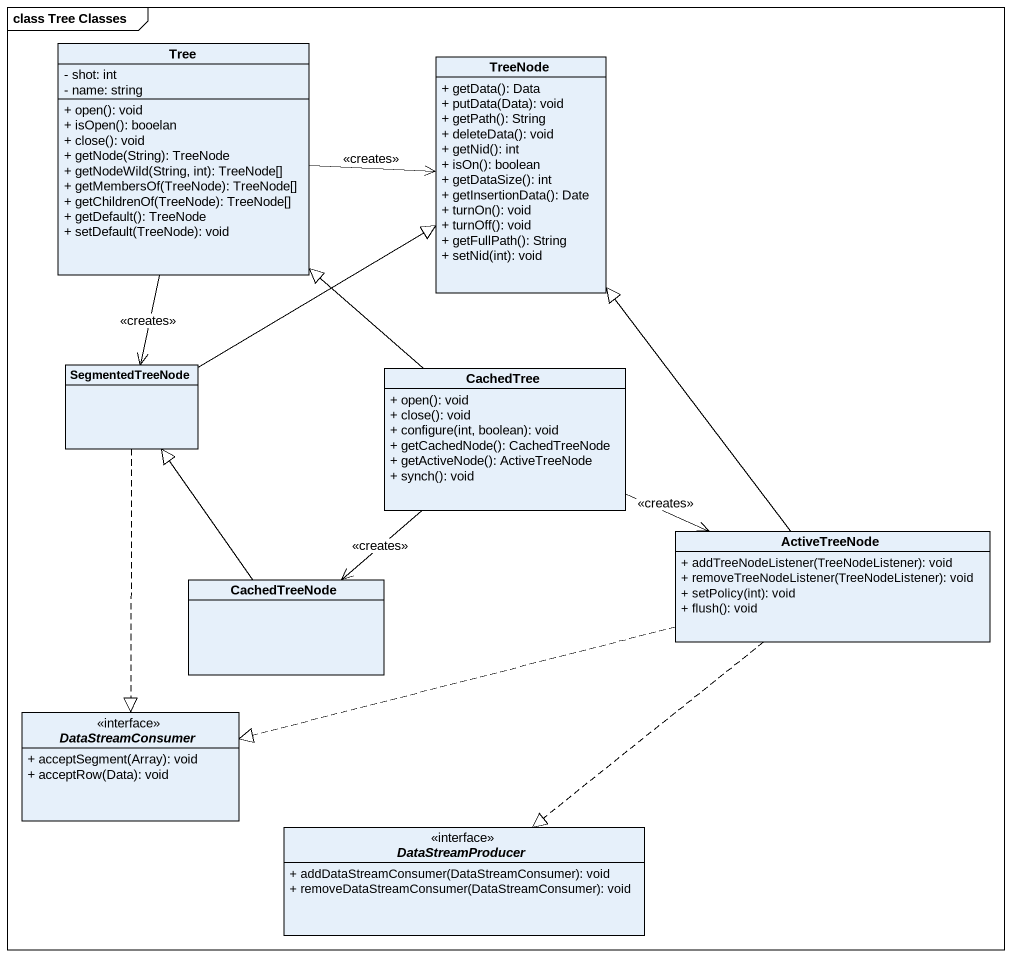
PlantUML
@startuml
mainframe class Tree Classes
hide circle
hide empty members
skinparam classAttributeIconSize 0
class Tree {
  - shot: int
  - name: string
  + open(): void
  + isOpen(): booelan
  + close(): void
  + getNode(String): TreeNode
  + getNodeWild(String, int): TreeNode[]
  + getMembersOf(TreeNode): TreeNode[]
  + getChildrenOf(TreeNode): TreeNode[]
  + getDefault(): TreeNode
  + setDefault(TreeNode): void
}
class TreeNode {
  + getData(): Data
  + putData(Data): void
  + getPath(): String
  + deleteData(): void
  + getNid(): int
  + isOn(): boolean
  + getDataSize(): int
  + getInsertionData(): Date
  + turnOn(): void
  + turnOff(): void
  + getFullPath(): String
  + setNid(int): void
}
class SegmentedTreeNode
class CachedTree {
  + open(): void
  + close(): void
  + configure(int, boolean): void
  + getCachedNode(): CachedTreeNode
  + getActiveNode(): ActiveTreeNode
  + synch(): void
}
class ActiveTreeNode {
  + addTreeNodeListener(TreeNodeListener): void
  + removeTreeNodeListener(TreeNodeListener): void
  + setPolicy(int): void
  + flush(): void
}
class CachedTreeNode
interface DataStreamConsumer <<interface>> {
  + acceptSegment(Array): void
  + acceptRow(Data): void
}
interface DataStreamProducer <<interface>> {
  + addDataStreamConsumer(DataStreamConsumer): void
  + removeDataStreamConsumer(DataStreamConsumer): void
}
Tree -right-> TreeNode : <<creates>>
Tree --> SegmentedTreeNode : <<creates>>
SegmentedTreeNode -right-|> TreeNode
SegmentedTreeNode ..|> DataStreamConsumer
CachedTree -up-|> Tree
CachedTree -right-> ActiveTreeNode : <<creates>>
CachedTree --> CachedTreeNode : <<creates>>
ActiveTreeNode -up-|> TreeNode
ActiveTreeNode .left.|> DataStreamConsumer
ActiveTreeNode ..|> DataStreamProducer
CachedTreeNode -up-|> SegmentedTreeNode
@enduml
